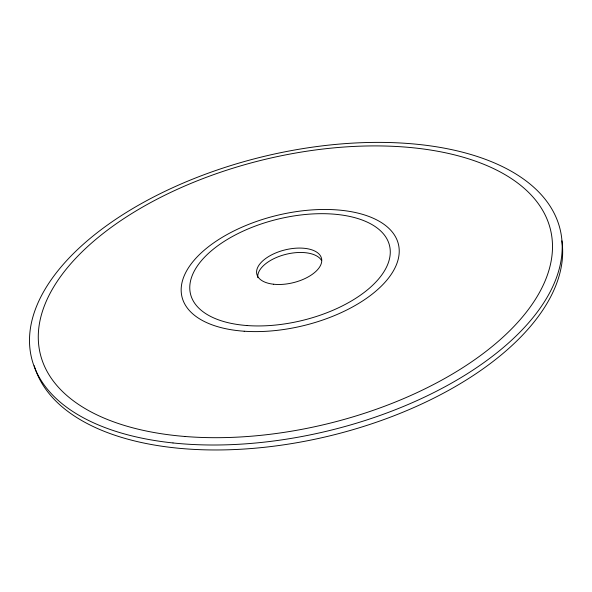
<?xml version="1.0" encoding="UTF-8"?>
<svg xmlns="http://www.w3.org/2000/svg" width="592" height="592" viewBox="0 0 592 592"><rect width="100%" height="100%" fill="white"/><g stroke="black" fill="none" stroke-linecap="round" stroke-linejoin="round"><path stroke-width="0.89" d="M257.794 277.626A33.219 16.976 -13.7 0 1 284.493 254.693A33.219 16.976 -13.7 0 1 321.412 260.243M561.882 240.848A271.314 141.525 -13.7 0 1 327.058 436.511A271.314 141.525 -13.7 0 1 34.218 365.715M172.997 442.949A271.994 140.926 -13.7 0 0 561.941 240.618A271.994 140.926 -13.7 0 0 152.595 197.521A271.994 140.926 -13.7 0 0 172.997 442.949M184.904 436.474A262.559 135.842 -13.7 0 0 551.685 235.749A262.559 135.842 -13.7 0 0 149.569 203.167A262.559 135.842 -13.7 0 0 184.904 436.474M244.163 331.224A111.37 56.699 -13.7 0 0 398.808 246.146A111.37 56.699 -13.7 0 0 227.631 234.232A111.37 56.699 -13.7 0 0 244.163 331.224M247.071 325.548A102.401 52.103 -13.7 0 0 389.95 247.745A102.401 52.103 -13.7 0 0 233.056 236.156A102.401 52.103 -13.7 0 0 247.071 325.548M273.659 284.234A33.3 16.902 -13.7 0 0 321.752 259.999A33.3 16.902 -13.7 0 0 272.083 254.627A33.3 16.902 -13.7 0 0 273.659 284.234"/></g></svg>
